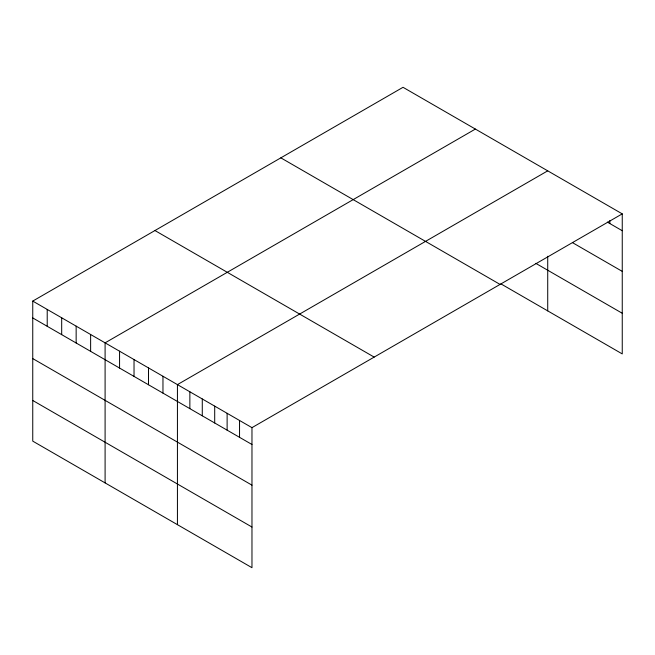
<?xml version="1.0" encoding="UTF-8"?>
<svg xmlns="http://www.w3.org/2000/svg" width="655" height="655" viewBox="0 0 655 655"><rect width="100%" height="100%" fill="white"/><g stroke="black" fill="none" stroke-linecap="round" stroke-linejoin="round"><path stroke-width="0.98" d="M32.75 301.087L251.97 427.65L251.97 567.697L32.75 441.134L32.75 301.087L403.03 87.303L622.25 213.866L622.25 353.913L500.903 283.861M475.374 129.068L105.095 342.852L105.095 482.899M547.719 170.84L177.431 384.616L177.431 524.663M251.97 427.65L622.25 213.866M607.341 222.11L622.25 230.724M572.56 242.686L622.25 271.375M535.798 263.351L622.25 313.262M280.839 157.855L500.06 284.417M154.94 230.535L374.161 357.098M32.75 317.937L251.97 444.499M32.75 358.588L251.97 485.158M32.75 400.475L251.97 527.038M609.83 220.571L609.83 223.552M547.719 256.269L547.719 310.879M239.542 420.477L239.542 437.327M227.121 413.305L227.121 430.155M214.701 406.133L214.701 422.983M202.28 398.96L202.28 415.81M189.86 391.788L189.86 408.638M162.964 376.265L162.964 393.115M148.497 367.913L148.497 384.763M134.029 359.554L134.029 376.412M119.562 351.203L119.562 368.053M90.627 334.5L90.627 351.35M76.152 326.141L76.152 342.999M61.685 317.79L61.685 334.639M47.217 309.438L47.217 326.288"/></g></svg>
